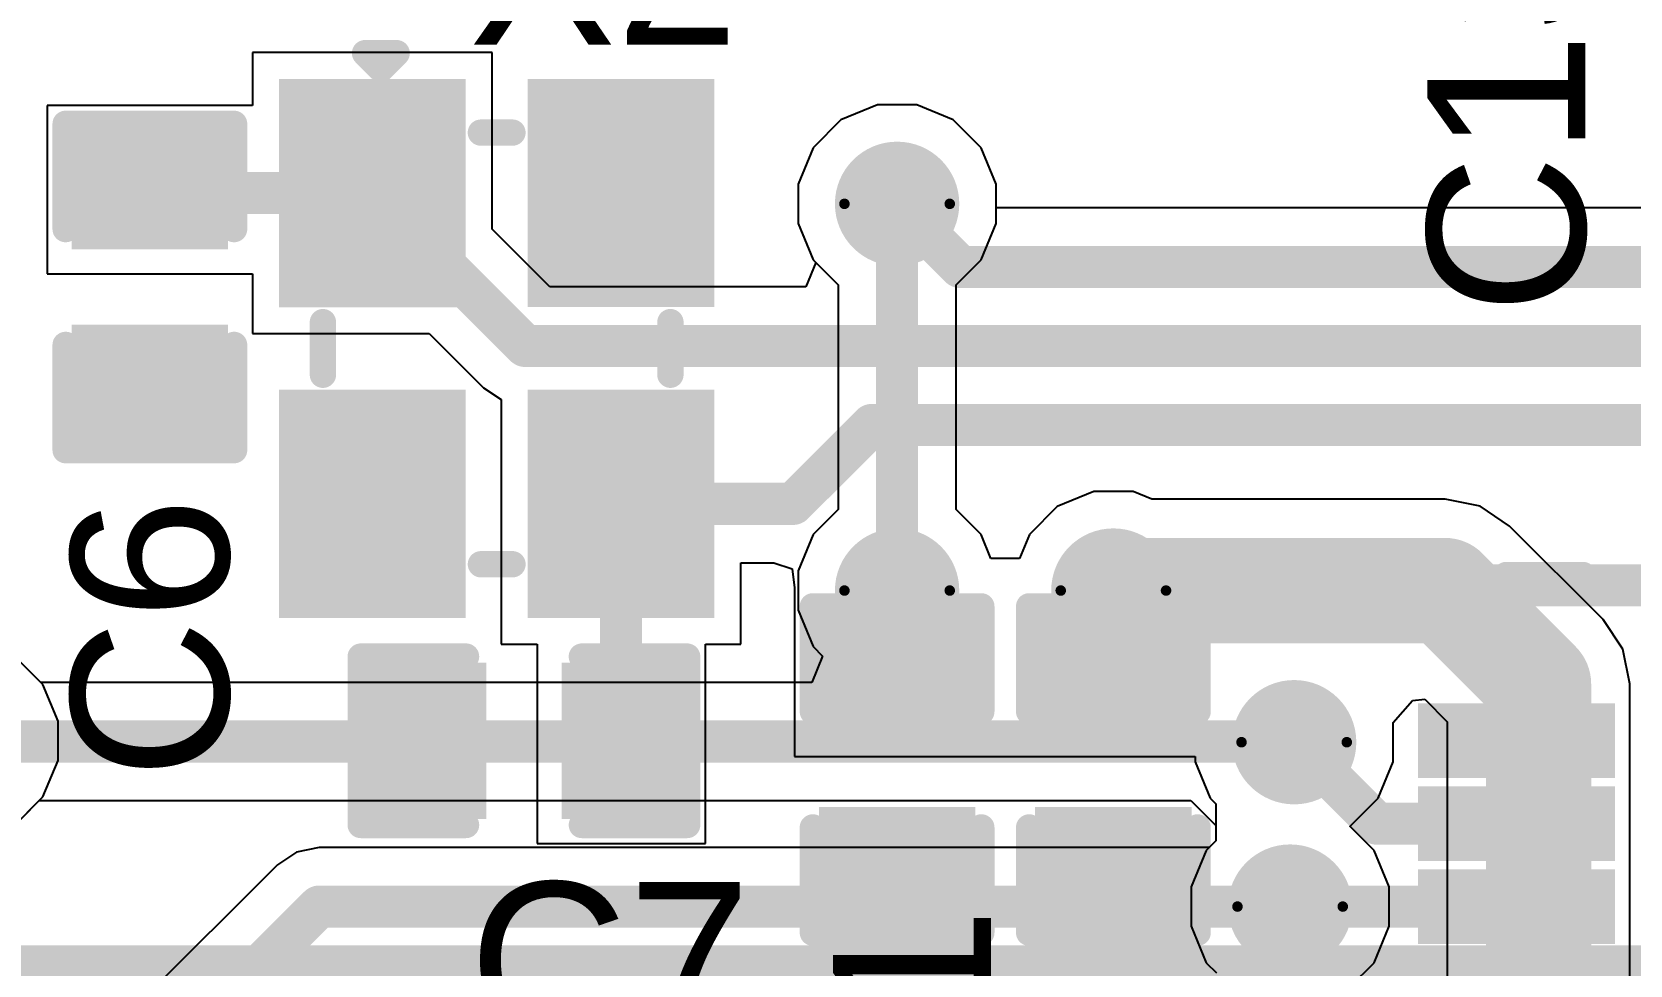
# Model space of a CAD drawing. Header units: inches. Extents: x -17 to 345, y -18 to 43.
# Drawn here: x -10.11 to -2.4, y 8.01 to 12.51 of the extents above; entities that cross this region are included whole.
import ezdxf

# ---------------------------------------------------------------- set-up
doc = ezdxf.new("R2010")
doc.units = ezdxf.units.IN
for name, color, linetype in [('Board Outline', 216, 'Continuous'), ('Bottom Layer', 5, 'Continuous'), ('Bottom Overlay', 54, 'Continuous'), ('Drill Drawing', 1, 'Continuous'), ('Top Layer', 1, 'Continuous'), ('Top Overlay', 2, 'Continuous'), ('Top Paste', 8, 'Continuous'), ('Top Solder', 216, 'Continuous'), ('Via Holes', 16, 'Continuous')]:
    doc.layers.add(name, color=color, linetype=linetype)
doc.styles.add('Arial', font='', dxfattribs={"height": 0.2})
doc.styles.get('Arial').set_extended_font_data('Arial')

msp = doc.modelspace()

# ---------------------------------------------------------------- hatches: boundary and pattern name
at = {"layer": 'Bottom Layer'}
h = msp.add_hatch(color=5, dxfattribs=at)
edge = h.paths.add_edge_path()
edge.add_arc((-5.9389, 11.684), 0.3, 0, 360)
h = msp.add_hatch(color=5, dxfattribs=at)
edge = h.paths.add_edge_path()
edge.add_arc((-5.9389, 9.8179), 0.3, 0, 360)
h = msp.add_hatch(color=5, dxfattribs=at)
edge = h.paths.add_edge_path()
edge.add_arc((-4.8954, 9.8179), 0.3, 0, 360)
h = msp.add_hatch(color=5, dxfattribs=at)
edge = h.paths.add_edge_path()
edge.add_arc((-4.0233, 9.0861), 0.3, 0, 360)
h = msp.add_hatch(color=5, dxfattribs=at)
edge = h.paths.add_edge_path()
edge.add_arc((-4.0427, 8.2929), 0.3, 0, 360)
at = {"layer": 'Top Layer'}
for points in [[(-8.8708, 12.2362), (-8.0708, 12.2362), (-8.0708, 11.2362), (-8.8708, 11.2362)], [(-7.671, 12.2363), (-6.871, 12.2363), (-6.871, 11.2363), (-7.671, 11.2363)], [(-9.2265, 11.524), (-9.8615, 11.524), (-9.8615, 11.9812), (-9.2265, 11.9812)], [(-9.2265, 10.5842), (-9.8615, 10.5842), (-9.8615, 11.0414), (-9.2265, 11.0414)], [(-8.8707, 10.7362), (-8.0707, 10.7362), (-8.0707, 9.7362), (-8.8707, 9.7362)], [(-7.6708, 10.7362), (-6.8708, 10.7362), (-6.8708, 9.7362), (-7.6708, 9.7362)], [(-6.2564, 9.6528), (-5.6214, 9.6528), (-5.6214, 9.1956), (-6.2564, 9.1956)], [(-4.5779, 9.1956), (-5.2129, 9.1956), (-5.2129, 9.6528), (-4.5779, 9.6528)], [(-8.4377, 8.7754), (-8.4377, 9.4104), (-7.9805, 9.4104), (-7.9805, 8.7754)], [(-7.4979, 8.7754), (-7.4979, 9.4104), (-7.0407, 9.4104), (-7.0407, 8.7754)], [(-3.355, 8.9829), (-3.355, 9.2029), (-2.545, 9.2029), (-2.545, 8.9829)], [(-3.355, 8.5829), (-3.355, 8.8029), (-2.545, 8.8029), (-2.545, 8.5829)], [(-6.2564, 8.713), (-5.6214, 8.713), (-5.6214, 8.2558), (-6.2564, 8.2558)], [(-4.5779, 8.2558), (-5.2129, 8.2558), (-5.2129, 8.713), (-4.5779, 8.713)], [(-3.355, 8.1829), (-3.355, 8.4029), (-2.545, 8.4029), (-2.545, 8.1829)]]:
    msp.add_hatch(color=1, dxfattribs=at).paths.add_polyline_path(points)
h = msp.add_hatch(color=1, dxfattribs=at)
edge = h.paths.add_edge_path()
edge.add_arc((-5.9389, 11.684), 0.3, 0, 360)
h = msp.add_hatch(color=1, dxfattribs=at)
edge = h.paths.add_edge_path()
edge.add_arc((-5.9389, 9.8179), 0.3, 0, 360)
h = msp.add_hatch(color=1, dxfattribs=at)
edge = h.paths.add_edge_path()
edge.add_arc((-4.8954, 9.8179), 0.3, 0, 360)
h = msp.add_hatch(color=1, dxfattribs=at)
edge = h.paths.add_edge_path()
edge.add_arc((-4.0233, 9.0861), 0.3, 0, 360)
h = msp.add_hatch(color=1, dxfattribs=at)
edge = h.paths.add_edge_path()
edge.add_arc((-4.0427, 8.2929), 0.3, 0, 360)
at = {"layer": 'Top Paste'}
for points in [[(-8.8708, 12.2362), (-8.0708, 12.2362), (-8.0708, 11.2362), (-8.8708, 11.2362)], [(-7.671, 12.2363), (-6.871, 12.2363), (-6.871, 11.2363), (-7.671, 11.2363)], [(-9.2265, 11.524), (-9.8615, 11.524), (-9.8615, 11.9812), (-9.2265, 11.9812)], [(-9.2265, 10.5842), (-9.8615, 10.5842), (-9.8615, 11.0414), (-9.2265, 11.0414)], [(-8.8707, 10.7362), (-8.0707, 10.7362), (-8.0707, 9.7362), (-8.8707, 9.7362)], [(-7.6708, 10.7362), (-6.8708, 10.7362), (-6.8708, 9.7362), (-7.6708, 9.7362)], [(-6.2564, 9.6528), (-5.6214, 9.6528), (-5.6214, 9.1956), (-6.2564, 9.1956)], [(-4.5779, 9.1956), (-5.2129, 9.1956), (-5.2129, 9.6528), (-4.5779, 9.6528)], [(-8.4377, 8.7754), (-8.4377, 9.4104), (-7.9805, 9.4104), (-7.9805, 8.7754)], [(-7.4979, 8.7754), (-7.4979, 9.4104), (-7.0407, 9.4104), (-7.0407, 8.7754)], [(-3.355, 8.9829), (-3.355, 9.2029), (-2.545, 9.2029), (-2.545, 8.9829)], [(-3.355, 8.5829), (-3.355, 8.8029), (-2.545, 8.8029), (-2.545, 8.5829)], [(-6.2564, 8.713), (-5.6214, 8.713), (-5.6214, 8.2558), (-6.2564, 8.2558)], [(-4.5779, 8.2558), (-5.2129, 8.2558), (-5.2129, 8.713), (-4.5779, 8.713)], [(-3.355, 8.1829), (-3.355, 8.4029), (-2.545, 8.4029), (-2.545, 8.1829)]]:
    msp.add_hatch(color=8, dxfattribs=at).paths.add_polyline_path(points)
at = {"layer": 'Top Solder'}
for points in [[(-8.9216, 12.287), (-8.02, 12.287), (-8.02, 11.1854), (-8.9216, 11.1854)], [(-7.7218, 12.2871), (-6.8202, 12.2871), (-6.8202, 11.1855), (-7.7218, 11.1855)], [(-9.1666, 11.464), (-9.9215, 11.464), (-9.9215, 12.0412), (-9.1666, 12.0412)], [(-9.1666, 10.5242), (-9.9215, 10.5242), (-9.9215, 11.1014), (-9.1666, 11.1014)], [(-8.9215, 10.787), (-8.0199, 10.787), (-8.0199, 9.6854), (-8.9215, 9.6854)], [(-7.7216, 10.787), (-6.82, 10.787), (-6.82, 9.6854), (-7.7216, 9.6854)], [(-6.3164, 9.7128), (-5.5614, 9.7128), (-5.5614, 9.1356), (-6.3164, 9.1356)], [(-4.5179, 9.1356), (-5.2729, 9.1356), (-5.2729, 9.7128), (-4.5179, 9.7128)], [(-8.4977, 8.7154), (-8.4977, 9.4704), (-7.9205, 9.4704), (-7.9205, 8.7154)], [(-7.5579, 8.7154), (-7.5579, 9.4704), (-6.9807, 9.4704), (-6.9807, 8.7154)], [(-3.425, 8.9129), (-3.425, 9.2729), (-2.475, 9.2729), (-2.475, 8.9129)], [(-3.425, 8.5129), (-3.425, 8.8729), (-2.475, 8.8729), (-2.475, 8.5129)], [(-6.3164, 8.773), (-5.5614, 8.773), (-5.5614, 8.1958), (-6.3164, 8.1958)], [(-4.5179, 8.1958), (-5.2729, 8.1958), (-5.2729, 8.773), (-4.5179, 8.773)], [(-3.425, 8.1129), (-3.425, 8.4729), (-2.475, 8.4729), (-2.475, 8.1129)], [(-3.425, 7.7129), (-3.425, 8.0729), (-2.475, 8.0729), (-2.475, 7.7129)]]:
    msp.add_hatch(color=216, dxfattribs=at).paths.add_polyline_path(points)
at = {"layer": 'Via Holes'}
h = msp.add_hatch(color=7, dxfattribs=at)
edge = h.paths.add_edge_path()
edge.add_arc((-5.9389, 11.684), 0.15, 0, 360)
h = msp.add_hatch(color=7, dxfattribs=at)
edge = h.paths.add_edge_path()
edge.add_arc((-5.9389, 9.8179), 0.15, 0, 360)
h = msp.add_hatch(color=7, dxfattribs=at)
edge = h.paths.add_edge_path()
edge.add_arc((-4.8954, 9.8179), 0.15, 0, 360)
h = msp.add_hatch(color=7, dxfattribs=at)
edge = h.paths.add_edge_path()
edge.add_arc((-4.0233, 9.0861), 0.15, 0, 360)
h = msp.add_hatch(color=7, dxfattribs=at)
edge = h.paths.add_edge_path()
edge.add_arc((-4.0427, 8.2929), 0.15, 0, 360)

# ---------------------------------------------------------------- linework, layer by layer
at = {"layer": 'Board Outline'}
msp.add_lwpolyline([(16.5, 0, 0.076, 0.076, 1), (-16.5, 0, 0.076, 0.076, 1)], format="xyseb", close=True, dxfattribs=at)
at = {"layer": 'Bottom Layer'}
for p, q in [((-6.034, 12.1618), (-6.2096, 12.0891)), ((-5.8439, 12.1618), (-6.034, 12.1618)), ((-5.6683, 12.0891), (-5.8439, 12.1618)), ((-6.2096, 12.0891), (-6.344, 11.9547)), ((-5.5339, 11.9547), (-5.6683, 12.0891)), ((-6.344, 11.9547), (-6.4167, 11.779)), ((-5.4611, 11.779), (-5.5339, 11.9547)), ((-6.4167, 11.779), (-6.4167, 11.589)), ((-5.4611, 11.589), (-5.4611, 11.779)), ((-6.4167, 11.589), (-6.344, 11.4133)), ((-5.5339, 11.4133), (-5.4611, 11.589)), ((-6.344, 11.4133), (-6.2238, 11.2932)), ((-5.654, 11.2932), (-5.5339, 11.4133)), ((-6.2238, 11.2932), (-6.2238, 10.2087)), ((-5.654, 10.2087), (-5.654, 11.2932)), ((-4.9905, 10.2957), (-5.1661, 10.2229)), ((-4.8004, 10.2957), (-4.9905, 10.2957)), ((-4.7097, 10.2581), (-4.8004, 10.2957)), ((-3.295, 10.2581), (-4.7097, 10.2581)), ((-3.1265, 10.2246), (-3.295, 10.2581)), ((-6.2238, 10.2087), (-6.344, 10.0885)), ((-5.5339, 10.0885), (-5.654, 10.2087)), ((-5.1661, 10.2229), (-5.3005, 10.0885)), ((-2.9836, 10.1292), (-3.1265, 10.2246)), ((-2.5329, 9.6784), (-2.9836, 10.1292)), ((-6.344, 10.0885), (-6.4167, 9.9129)), ((-5.4859, 9.9727), (-5.5339, 10.0885)), ((-5.3005, 10.0885), (-5.3484, 9.9727)), ((-5.3484, 9.9727), (-5.4859, 9.9727)), ((-6.4167, 9.9129), (-6.4167, 9.7228)), ((-6.4167, 9.7228), (-6.344, 9.5472)), ((-2.4374, 9.5355), (-2.5329, 9.6784)), ((-10.0704, 9.3745), (-10.1941, 9.4983)), ((-6.2983, 9.5015), (-6.3509, 9.3745)), ((-6.344, 9.5472), (-6.2983, 9.5015)), ((-2.4039, 9.3671), (-2.4374, 9.5355)), ((-6.3509, 9.3745), (-10.0704, 9.3745)), ((-2.4039, 7.1126), (-2.4039, 9.3671)), ((-3.5455, 9.1811), (-3.4521, 9.2875)), ((-3.4521, 9.2875), (-3.393, 9.2933)), ((-3.393, 9.2933), (-3.2844, 9.1847)), ((-3.5455, 8.991), (-3.5455, 9.1811)), ((-3.2844, 9.1847), (-3.2844, 7.295)), ((-3.6183, 8.8154), (-3.5455, 8.991)), ((-10.1941, 8.6881), (-10.0775, 8.8048)), ((-10.0775, 8.8048), (-4.5217, 8.8048)), ((-4.5217, 8.8048), (-4.4016, 8.6845)), ((-3.7527, 8.681), (-3.6183, 8.8154)), ((-4.4016, 8.6845), (-4.4016, 8.6097)), ((-3.7531, 8.679), (-3.7527, 8.681)), ((-3.6377, 8.5635), (-3.7531, 8.679)), ((-8.7271, 8.5778), (-8.8361, 8.5561)), ((-4.4336, 8.5778), (-8.7271, 8.5778)), ((-4.4016, 8.6097), (-4.4336, 8.5778)), ((-3.5649, 8.3879), (-3.6377, 8.5635)), ((-8.9285, 8.4943), (-9.574, 7.8488)), ((-8.8361, 8.5561), (-8.9285, 8.4943)), ((-8.9285, 8.4943), (-8.9285, 8.4943)), ((-3.5649, 8.1979), (-3.5649, 8.3879)), ((-3.6377, 8.0222), (-3.5649, 8.1979)), ((-3.7542, 7.9057), (-3.6377, 8.0222))]:
    msp.add_line(p, q, dxfattribs=at)
for points in [[(-5.9389, 9.8179, 0.2032, 0.2032, 0), (-5.9389, 11.684, 0.2032, 0.2032, 0)], [(-4.8954, 9.8179, 0.508, 0.508, 0), (-3.295, 9.8179, 0.508, 0.508, 0)], [(-3.295, 9.8179, 0.508, 0.508, 0), (-2.8442, 9.3671, 0.508, 0.508, 0)], [(-2.8442, 7.1126, 0.508, 0.508, 0), (-2.8442, 9.3671, 0.508, 0.508, 0)], [(-10.4612, 9.0896, 0.2032, 0.2032, 0), (-4.0269, 9.0896, 0.2032, 0.2032, 0)], [(-4.0269, 9.0896, 0.2032, 0.2032, 0), (-4.0233, 9.0861, 0.2032, 0.2032, 0)], [(-9.3726, 7.6474, 0.2032, 0.2032, 0), (-8.7271, 8.2929, 0.2032, 0.2032, 0)], [(-8.7271, 8.2929, 0.2032, 0.2032, 0), (-4.0427, 8.2929, 0.2032, 0.2032, 0)]]:
    msp.add_lwpolyline(points, format="xyseb", dxfattribs=at)
for points in [[(-5.9897, 11.684, 0.1016, 0.1016, 1), (-5.8881, 11.684, 0.1016, 0.1016, 1)], [(-5.0224, 9.8179, 0.254, 0.254, 1), (-4.7684, 9.8179, 0.254, 0.254, 1)], [(-3.422, 9.8179, 0.254, 0.254, 1), (-3.168, 9.8179, 0.254, 0.254, 1)], [(-3.422, 9.8179, 0.254, 0.254, 1), (-3.168, 9.8179, 0.254, 0.254, 1)], [(-5.9897, 9.8179, 0.1016, 0.1016, 1), (-5.8881, 9.8179, 0.1016, 0.1016, 1)], [(-2.9712, 9.3671, 0.254, 0.254, 1), (-2.7172, 9.3671, 0.254, 0.254, 1)], [(-2.9712, 9.3671, 0.254, 0.254, 1), (-2.7172, 9.3671, 0.254, 0.254, 1)], [(-4.0777, 9.0896, 0.1016, 0.1016, 1), (-3.9761, 9.0896, 0.1016, 0.1016, 1)], [(-4.0777, 9.0896, 0.1016, 0.1016, 1), (-3.9761, 9.0896, 0.1016, 0.1016, 1)], [(-4.0741, 9.0861, 0.1016, 0.1016, 1), (-3.9725, 9.0861, 0.1016, 0.1016, 1)], [(-8.7779, 8.2929, 0.1016, 0.1016, 1), (-8.6763, 8.2929, 0.1016, 0.1016, 1)], [(-8.7779, 8.2929, 0.1016, 0.1016, 1), (-8.6763, 8.2929, 0.1016, 0.1016, 1)], [(-4.0935, 8.2929, 0.1016, 0.1016, 1), (-3.9919, 8.2929, 0.1016, 0.1016, 1)]]:
    msp.add_lwpolyline(points, format="xyseb", close=True, dxfattribs=at)
at = {"layer": 'Bottom Overlay'}
msp.add_lwpolyline([(-11.2855, 8.0299, 0.1524, 0.1524, 0), (10.9668, 8.0299, 0.1524, 0.1524, 0)], format="xyseb", dxfattribs=at)
at = {"layer": 'Drill Drawing'}
for points in [[(-5.6849, 11.684, 0.0508, 0.0508, 1), (-6.1929, 11.684, 0.0508, 0.0508, 1)], [(-6.2056, 11.684, 0.0254, 0.0254, 1), (-6.1802, 11.684, 0.0254, 0.0254, 1)], [(-5.6976, 11.684, 0.0254, 0.0254, 1), (-5.6722, 11.684, 0.0254, 0.0254, 1)], [(-5.6849, 9.8179, 0.0508, 0.0508, 1), (-6.1929, 9.8179, 0.0508, 0.0508, 1)], [(-4.6414, 9.8179, 0.0508, 0.0508, 1), (-5.1494, 9.8179, 0.0508, 0.0508, 1)], [(-6.2056, 9.8179, 0.0254, 0.0254, 1), (-6.1802, 9.8179, 0.0254, 0.0254, 1)], [(-5.6976, 9.8179, 0.0254, 0.0254, 1), (-5.6722, 9.8179, 0.0254, 0.0254, 1)], [(-5.1621, 9.8179, 0.0254, 0.0254, 1), (-5.1367, 9.8179, 0.0254, 0.0254, 1)], [(-4.6541, 9.8179, 0.0254, 0.0254, 1), (-4.6287, 9.8179, 0.0254, 0.0254, 1)], [(-3.7693, 9.0861, 0.0508, 0.0508, 1), (-4.2773, 9.0861, 0.0508, 0.0508, 1)], [(-4.29, 9.0861, 0.0254, 0.0254, 1), (-4.2646, 9.0861, 0.0254, 0.0254, 1)], [(-3.782, 9.0861, 0.0254, 0.0254, 1), (-3.7566, 9.0861, 0.0254, 0.0254, 1)], [(-3.7887, 8.2929, 0.0508, 0.0508, 1), (-4.2967, 8.2929, 0.0508, 0.0508, 1)], [(-4.3094, 8.2929, 0.0254, 0.0254, 1), (-4.284, 8.2929, 0.0254, 0.0254, 1)], [(-3.8014, 8.2929, 0.0254, 0.0254, 1), (-3.776, 8.2929, 0.0254, 0.0254, 1)]]:
    msp.add_lwpolyline(points, format="xyseb", close=True, dxfattribs=at)
at = {"layer": 'Top Layer'}
for p, q in [((-7.8931, 12.414), (-9.0486, 12.414)), ((-9.0486, 12.414), (-9.0486, 12.286)), ((-7.8931, 11.5613), (-7.8931, 12.414)), ((-9.0486, 12.286), (-9.0488, 12.159)), ((-9.0488, 12.159), (-10.0394, 12.159)), ((-10.0394, 12.159), (-10.0394, 11.3462)), ((-6.034, 12.1618), (-6.2096, 12.0891)), ((-5.8439, 12.1618), (-6.034, 12.1618)), ((-5.6683, 12.0891), (-5.8439, 12.1618)), ((-6.2096, 12.0891), (-6.344, 11.9547)), ((-5.5339, 11.9547), (-5.6683, 12.0891)), ((-6.344, 11.9547), (-6.4167, 11.779)), ((-5.4611, 11.779), (-5.5339, 11.9547)), ((-6.4167, 11.779), (-6.4167, 11.589)), ((-5.4611, 11.6641), (-5.4611, 11.779)), ((-1.7272, 11.6641), (-5.4611, 11.6641)), ((-6.4167, 11.589), (-6.344, 11.4133)), ((-7.6149, 11.2831), (-7.8931, 11.5613)), ((-6.344, 11.4133), (-6.331, 11.4004)), ((-10.0394, 11.3462), (-9.0488, 11.3462)), ((-9.0488, 11.3462), (-9.0486, 11.2193)), ((-6.331, 11.4004), (-6.3796, 11.2831)), ((-6.3796, 11.2831), (-7.6149, 11.2831)), ((-9.0486, 11.2193), (-9.0486, 11.0584)), ((-9.0486, 11.0584), (-8.1959, 11.0584)), ((-8.1959, 11.0584), (-7.9343, 10.7968)), ((-7.9343, 10.7968), (-7.9343, 10.7968)), ((-7.9343, 10.7968), (-7.8486, 10.7395)), ((-7.8486, 10.7395), (-7.8486, 9.5584)), ((-6.693, 9.5584), (-6.693, 9.9513)), ((-6.693, 9.9513), (-6.5341, 9.9513)), ((-6.5341, 9.9513), (-6.4456, 9.9224)), ((-6.4456, 9.9224), (-6.4342, 9.8307)), ((-6.4342, 9.8307), (-6.4342, 9.8303)), ((-6.4342, 9.8303), (-6.4342, 9.0178)), ((-10.0597, 9.3639), (-10.1941, 9.4983)), ((-7.8486, 9.5584), (-7.6757, 9.5584)), ((-7.6757, 9.5584), (-7.6757, 8.5976)), ((-6.8629, 8.5976), (-6.8629, 9.5584)), ((-6.8629, 9.5584), (-6.693, 9.5584)), ((-9.987, 9.1882), (-10.0597, 9.3639)), ((-9.987, 8.9982), (-9.987, 9.1882)), ((-10.0597, 8.8225), (-9.987, 8.9982)), ((-6.4342, 9.0178), (-5.4436, 9.0178)), ((-5.4436, 9.0178), (-5.4436, 9.0177)), ((-5.4436, 9.0177), (-5.3907, 9.0177)), ((-5.3907, 9.0177), (-5.3907, 9.0178)), ((-5.3907, 9.0178), (-4.5011, 9.0178)), ((-4.5011, 9.0178), (-4.5011, 8.991)), ((-4.5011, 8.991), (-4.4284, 8.8154)), ((-10.1799, 8.7024), (-10.0597, 8.8225)), ((-4.4284, 8.8154), (-4.4015, 8.7885)), ((-4.4015, 8.7885), (-4.4016, 8.6097)), ((-7.6757, 8.5976), (-6.8629, 8.5976)), ((-4.4478, 8.5635), (-4.5205, 8.3879)), ((-4.4016, 8.6097), (-4.4478, 8.5635)), ((-4.5205, 8.3879), (-4.5205, 8.1979)), ((-4.5205, 8.1979), (-4.4478, 8.0222)), ((-4.4478, 8.0222), (-4.3985, 7.973))]:
    msp.add_line(p, q, dxfattribs=at)
for points in [[(-9.544, 11.7526, 0.2032, 0.2032, 0), (-9.5276, 11.7362, 0.2032, 0.2032, 0)], [(-9.5276, 11.7362, 0.2032, 0.2032, 0), (-8.4708, 11.7362, 0.2032, 0.2032, 0)], [(-8.4708, 11.7362, 0.2032, 0.2032, 0), (-7.7328, 10.9982, 0.2032, 0.2032, 0)], [(-5.8814, 11.6265, 0.2032, 0.2032, 0), (-5.6341, 11.3792, 0.2032, 0.2032, 0)], [(-5.6341, 11.3792, 0.2032, 0.2032, 0), (-1.7272, 11.3792, 0.2032, 0.2032, 0)], [(-7.7328, 10.9982, 0.2032, 0.2032, 0), (-1.885, 10.9982, 0.2032, 0.2032, 0)], [(-6.4411, 10.2362, 0.2032, 0.2032, 0), (-6.0601, 10.6172, 0.2032, 0.2032, 0)], [(-6.0601, 10.6172, 0.2032, 0.2032, 0), (-2.0915, 10.6172, 0.2032, 0.2032, 0)], [(-7.2708, 9.0944, 0.2032, 0.2032, 0), (-7.2708, 10.2362, 0.2032, 0.2032, 0)], [(-7.2708, 10.2362, 0.2032, 0.2032, 0), (-6.4411, 10.2362, 0.2032, 0.2032, 0)], [(-5.9389, 9.4242, 0.2032, 0.2032, 0), (-5.9389, 9.8179, 0.2032, 0.2032, 0)], [(-4.8954, 9.7417, 0.2032, 0.2032, 0), (-4.7942, 9.8429, 0.2032, 0.2032, 0)], [(-4.8954, 9.7417, 0.2032, 0.2032, 0), (-4.8954, 9.8179, 0.2032, 0.2032, 0)], [(-4.7942, 9.8429, 0.2032, 0.2032, 0), (-2.2, 9.8429, 0.2032, 0.2032, 0)], [(-4.8954, 9.4242, 0.2032, 0.2032, 0), (-4.8954, 9.7417, 0.2032, 0.2032, 0)], [(-7.2708, 9.0944, 0.2032, 0.2032, 0), (-7.2693, 9.0929, 0.2032, 0.2032, 0)], [(-4.0233, 9.0861, 0.2032, 0.2032, 0), (-4.0165, 9.0861, 0.2032, 0.2032, 0)], [(-4.0165, 9.0861, 0.2032, 0.2032, 0), (-3.6233, 8.6929, 0.2032, 0.2032, 0)], [(-3.6233, 8.6929, 0.2032, 0.2032, 0), (-2.95, 8.6929, 0.2032, 0.2032, 0)], [(-4.0427, 8.2929, 0.2032, 0.2032, 0), (-2.95, 8.2929, 0.2032, 0.2032, 0)]]:
    msp.add_lwpolyline(points, format="xyseb", dxfattribs=at)
for points in [[(-9.5948, 11.7526, 0.1016, 0.1016, 1), (-9.4932, 11.7526, 0.1016, 0.1016, 1)], [(-9.5784, 11.7362, 0.1016, 0.1016, 1), (-9.4768, 11.7362, 0.1016, 0.1016, 1)], [(-9.5784, 11.7362, 0.1016, 0.1016, 1), (-9.4768, 11.7362, 0.1016, 0.1016, 1)], [(-8.5216, 11.7362, 0.1016, 0.1016, 1), (-8.42, 11.7362, 0.1016, 0.1016, 1)], [(-8.5216, 11.7362, 0.1016, 0.1016, 1), (-8.42, 11.7362, 0.1016, 0.1016, 1)], [(-5.9322, 11.6265, 0.1016, 0.1016, 1), (-5.8306, 11.6265, 0.1016, 0.1016, 1)], [(-5.6849, 11.3792, 0.1016, 0.1016, 1), (-5.5833, 11.3792, 0.1016, 0.1016, 1)], [(-5.6849, 11.3792, 0.1016, 0.1016, 1), (-5.5833, 11.3792, 0.1016, 0.1016, 1)], [(-7.7836, 10.9982, 0.1016, 0.1016, 1), (-7.682, 10.9982, 0.1016, 0.1016, 1)], [(-7.7836, 10.9982, 0.1016, 0.1016, 1), (-7.682, 10.9982, 0.1016, 0.1016, 1)], [(-6.1109, 10.6172, 0.1016, 0.1016, 1), (-6.0093, 10.6172, 0.1016, 0.1016, 1)], [(-6.1109, 10.6172, 0.1016, 0.1016, 1), (-6.0093, 10.6172, 0.1016, 0.1016, 1)], [(-7.3216, 10.2362, 0.1016, 0.1016, 1), (-7.22, 10.2362, 0.1016, 0.1016, 1)], [(-7.3216, 10.2362, 0.1016, 0.1016, 1), (-7.22, 10.2362, 0.1016, 0.1016, 1)], [(-6.4919, 10.2362, 0.1016, 0.1016, 1), (-6.3903, 10.2362, 0.1016, 0.1016, 1)], [(-6.4919, 10.2362, 0.1016, 0.1016, 1), (-6.3903, 10.2362, 0.1016, 0.1016, 1)], [(-5.9897, 9.8179, 0.1016, 0.1016, 1), (-5.8881, 9.8179, 0.1016, 0.1016, 1)], [(-4.9462, 9.8179, 0.1016, 0.1016, 1), (-4.8446, 9.8179, 0.1016, 0.1016, 1)], [(-4.845, 9.8429, 0.1016, 0.1016, 1), (-4.7434, 9.8429, 0.1016, 0.1016, 1)], [(-4.845, 9.8429, 0.1016, 0.1016, 1), (-4.7434, 9.8429, 0.1016, 0.1016, 1)], [(-4.9462, 9.7417, 0.1016, 0.1016, 1), (-4.8446, 9.7417, 0.1016, 0.1016, 1)], [(-4.9462, 9.7417, 0.1016, 0.1016, 1), (-4.8446, 9.7417, 0.1016, 0.1016, 1)], [(-4.9462, 9.7417, 0.1016, 0.1016, 1), (-4.8446, 9.7417, 0.1016, 0.1016, 1)], [(-5.9897, 9.4242, 0.1016, 0.1016, 1), (-5.8881, 9.4242, 0.1016, 0.1016, 1)], [(-4.9462, 9.4242, 0.1016, 0.1016, 1), (-4.8446, 9.4242, 0.1016, 0.1016, 1)], [(-7.3216, 9.0944, 0.1016, 0.1016, 1), (-7.22, 9.0944, 0.1016, 0.1016, 1)], [(-7.3216, 9.0944, 0.1016, 0.1016, 1), (-7.22, 9.0944, 0.1016, 0.1016, 1)], [(-7.3201, 9.0929, 0.1016, 0.1016, 1), (-7.2185, 9.0929, 0.1016, 0.1016, 1)], [(-4.0741, 9.0861, 0.1016, 0.1016, 1), (-3.9725, 9.0861, 0.1016, 0.1016, 1)], [(-4.0673, 9.0861, 0.1016, 0.1016, 1), (-3.9657, 9.0861, 0.1016, 0.1016, 1)], [(-4.0673, 9.0861, 0.1016, 0.1016, 1), (-3.9657, 9.0861, 0.1016, 0.1016, 1)], [(-3.6741, 8.6929, 0.1016, 0.1016, 1), (-3.5725, 8.6929, 0.1016, 0.1016, 1)], [(-3.6741, 8.6929, 0.1016, 0.1016, 1), (-3.5725, 8.6929, 0.1016, 0.1016, 1)], [(-3.0008, 8.6929, 0.1016, 0.1016, 1), (-2.8992, 8.6929, 0.1016, 0.1016, 1)], [(-4.0935, 8.2929, 0.1016, 0.1016, 1), (-3.9919, 8.2929, 0.1016, 0.1016, 1)], [(-3.0008, 8.2929, 0.1016, 0.1016, 1), (-2.8992, 8.2929, 0.1016, 0.1016, 1)]]:
    msp.add_lwpolyline(points, format="xyseb", close=True, dxfattribs=at)
at = {"layer": 'Top Overlay'}
for points in [[(-8.5058, 12.4111, 0.127, 0.127, 0), (-8.4296, 12.3349, 0.127, 0.127, 0)], [(-8.5058, 12.4111, 0.127, 0.127, 0), (-8.3534, 12.4111, 0.127, 0.127, 0)], [(-8.4296, 12.3349, 0.127, 0.127, 0), (-8.3534, 12.4111, 0.127, 0.127, 0)], [(-9.9504, 12.0701, 0.127, 0.127, 0), (-9.1377, 12.0701, 0.127, 0.127, 0)], [(-9.9504, 11.5621, 0.127, 0.127, 0), (-9.9504, 12.0701, 0.127, 0.127, 0)], [(-9.1377, 11.5621, 0.127, 0.127, 0), (-9.1377, 12.0701, 0.127, 0.127, 0)], [(-7.947, 12.0277, 0.127, 0.127, 0), (-7.7946, 12.0277, 0.127, 0.127, 0)], [(-8.7092, 10.8592, 0.127, 0.127, 0), (-8.7092, 11.1132, 0.127, 0.127, 0)], [(-7.0326, 10.8593, 0.127, 0.127, 0), (-7.0326, 11.1133, 0.127, 0.127, 0)], [(-9.9504, 10.4953, 0.127, 0.127, 0), (-9.9504, 11.0033, 0.127, 0.127, 0)], [(-9.1377, 10.4953, 0.127, 0.127, 0), (-9.1377, 11.0033, 0.127, 0.127, 0)], [(-9.9504, 10.4953, 0.127, 0.127, 0), (-9.1377, 10.4953, 0.127, 0.127, 0)], [(-7.9469, 9.9448, 0.127, 0.127, 0), (-7.7945, 9.9448, 0.127, 0.127, 0)], [(-3, 9.5229, 0.127, 0.127, 0), (-3, 9.8929, 0.127, 0.127, 0)], [(-3, 9.8929, 0.127, 0.127, 0), (-2.63, 9.8929, 0.127, 0.127, 0)], [(-6.3453, 9.7417, 0.127, 0.127, 0), (-5.5325, 9.7417, 0.127, 0.127, 0)], [(-6.3453, 9.2337, 0.127, 0.127, 0), (-6.3453, 9.7417, 0.127, 0.127, 0)], [(-5.5325, 9.2337, 0.127, 0.127, 0), (-5.5325, 9.7417, 0.127, 0.127, 0)], [(-5.3018, 9.7417, 0.127, 0.127, 0), (-4.489, 9.7417, 0.127, 0.127, 0)], [(-5.3018, 9.2337, 0.127, 0.127, 0), (-5.3018, 9.7417, 0.127, 0.127, 0)], [(-4.489, 9.2337, 0.127, 0.127, 0), (-4.489, 9.7417, 0.127, 0.127, 0)], [(-8.5266, 8.6865, 0.127, 0.127, 0), (-8.5266, 9.4993, 0.127, 0.127, 0)], [(-8.5266, 9.4993, 0.127, 0.127, 0), (-8.0186, 9.4993, 0.127, 0.127, 0)], [(-7.4598, 9.4993, 0.127, 0.127, 0), (-6.9518, 9.4993, 0.127, 0.127, 0)], [(-6.9518, 8.6865, 0.127, 0.127, 0), (-6.9518, 9.4993, 0.127, 0.127, 0)], [(-8.5266, 8.6865, 0.127, 0.127, 0), (-8.0186, 8.6865, 0.127, 0.127, 0)], [(-7.4598, 8.6865, 0.127, 0.127, 0), (-6.9518, 8.6865, 0.127, 0.127, 0)], [(-6.3453, 8.1669, 0.127, 0.127, 0), (-6.3453, 8.6749, 0.127, 0.127, 0)], [(-5.5325, 8.1669, 0.127, 0.127, 0), (-5.5325, 8.6749, 0.127, 0.127, 0)], [(-5.3018, 8.1669, 0.127, 0.127, 0), (-5.3018, 8.6749, 0.127, 0.127, 0)], [(-4.489, 8.1669, 0.127, 0.127, 0), (-4.489, 8.6749, 0.127, 0.127, 0)], [(-6.3453, 8.1669, 0.127, 0.127, 0), (-5.5325, 8.1669, 0.127, 0.127, 0)], [(-5.3018, 8.1669, 0.127, 0.127, 0), (-4.489, 8.1669, 0.127, 0.127, 0)]]:
    msp.add_lwpolyline(points, format="xyseb", dxfattribs=at)
for points in [[(-8.5376, 12.4111, 0.0635, 0.0635, 1), (-8.4741, 12.4111, 0.0635, 0.0635, 1)], [(-8.5376, 12.4111, 0.0635, 0.0635, 1), (-8.4741, 12.4111, 0.0635, 0.0635, 1)], [(-8.3852, 12.4111, 0.0635, 0.0635, 1), (-8.3217, 12.4111, 0.0635, 0.0635, 1)], [(-8.3852, 12.4111, 0.0635, 0.0635, 1), (-8.3217, 12.4111, 0.0635, 0.0635, 1)], [(-8.4614, 12.3349, 0.0635, 0.0635, 1), (-8.3979, 12.3349, 0.0635, 0.0635, 1)], [(-8.4614, 12.3349, 0.0635, 0.0635, 1), (-8.3979, 12.3349, 0.0635, 0.0635, 1)], [(-9.9822, 12.0701, 0.0635, 0.0635, 1), (-9.9187, 12.0701, 0.0635, 0.0635, 1)], [(-9.9822, 12.0701, 0.0635, 0.0635, 1), (-9.9187, 12.0701, 0.0635, 0.0635, 1)], [(-9.1694, 12.0701, 0.0635, 0.0635, 1), (-9.1059, 12.0701, 0.0635, 0.0635, 1)], [(-9.1694, 12.0701, 0.0635, 0.0635, 1), (-9.1059, 12.0701, 0.0635, 0.0635, 1)], [(-7.9788, 12.0277, 0.0635, 0.0635, 1), (-7.9153, 12.0277, 0.0635, 0.0635, 1)], [(-7.8264, 12.0277, 0.0635, 0.0635, 1), (-7.7629, 12.0277, 0.0635, 0.0635, 1)], [(-9.9822, 11.5621, 0.0635, 0.0635, 1), (-9.9187, 11.5621, 0.0635, 0.0635, 1)], [(-9.1694, 11.5621, 0.0635, 0.0635, 1), (-9.1059, 11.5621, 0.0635, 0.0635, 1)], [(-8.7409, 11.1132, 0.0635, 0.0635, 1), (-8.6774, 11.1132, 0.0635, 0.0635, 1)], [(-7.0644, 11.1133, 0.0635, 0.0635, 1), (-7.0009, 11.1133, 0.0635, 0.0635, 1)], [(-9.9822, 11.0033, 0.0635, 0.0635, 1), (-9.9187, 11.0033, 0.0635, 0.0635, 1)], [(-9.1694, 11.0033, 0.0635, 0.0635, 1), (-9.1059, 11.0033, 0.0635, 0.0635, 1)], [(-8.7409, 10.8592, 0.0635, 0.0635, 1), (-8.6774, 10.8592, 0.0635, 0.0635, 1)], [(-7.0644, 10.8593, 0.0635, 0.0635, 1), (-7.0009, 10.8593, 0.0635, 0.0635, 1)], [(-9.9822, 10.4953, 0.0635, 0.0635, 1), (-9.9187, 10.4953, 0.0635, 0.0635, 1)], [(-9.9822, 10.4953, 0.0635, 0.0635, 1), (-9.9187, 10.4953, 0.0635, 0.0635, 1)], [(-9.1694, 10.4953, 0.0635, 0.0635, 1), (-9.1059, 10.4953, 0.0635, 0.0635, 1)], [(-9.1694, 10.4953, 0.0635, 0.0635, 1), (-9.1059, 10.4953, 0.0635, 0.0635, 1)], [(-7.9786, 9.9448, 0.0635, 0.0635, 1), (-7.9151, 9.9448, 0.0635, 0.0635, 1)], [(-7.8262, 9.9448, 0.0635, 0.0635, 1), (-7.7627, 9.9448, 0.0635, 0.0635, 1)], [(-3.0318, 9.8929, 0.0635, 0.0635, 1), (-2.9683, 9.8929, 0.0635, 0.0635, 1)], [(-3.0318, 9.8929, 0.0635, 0.0635, 1), (-2.9683, 9.8929, 0.0635, 0.0635, 1)], [(-2.6618, 9.8929, 0.0635, 0.0635, 1), (-2.5983, 9.8929, 0.0635, 0.0635, 1)], [(-6.3771, 9.7417, 0.0635, 0.0635, 1), (-6.3136, 9.7417, 0.0635, 0.0635, 1)], [(-6.3771, 9.7417, 0.0635, 0.0635, 1), (-6.3136, 9.7417, 0.0635, 0.0635, 1)], [(-5.5643, 9.7417, 0.0635, 0.0635, 1), (-5.5008, 9.7417, 0.0635, 0.0635, 1)], [(-5.5643, 9.7417, 0.0635, 0.0635, 1), (-5.5008, 9.7417, 0.0635, 0.0635, 1)], [(-5.3336, 9.7417, 0.0635, 0.0635, 1), (-5.2701, 9.7417, 0.0635, 0.0635, 1)], [(-5.3336, 9.7417, 0.0635, 0.0635, 1), (-5.2701, 9.7417, 0.0635, 0.0635, 1)], [(-4.5208, 9.7417, 0.0635, 0.0635, 1), (-4.4573, 9.7417, 0.0635, 0.0635, 1)], [(-4.5208, 9.7417, 0.0635, 0.0635, 1), (-4.4573, 9.7417, 0.0635, 0.0635, 1)], [(-8.5584, 9.4993, 0.0635, 0.0635, 1), (-8.4949, 9.4993, 0.0635, 0.0635, 1)], [(-8.5584, 9.4993, 0.0635, 0.0635, 1), (-8.4949, 9.4993, 0.0635, 0.0635, 1)], [(-8.0504, 9.4993, 0.0635, 0.0635, 1), (-7.9869, 9.4993, 0.0635, 0.0635, 1)], [(-7.4916, 9.4993, 0.0635, 0.0635, 1), (-7.4281, 9.4993, 0.0635, 0.0635, 1)], [(-6.9836, 9.4993, 0.0635, 0.0635, 1), (-6.9201, 9.4993, 0.0635, 0.0635, 1)], [(-6.9836, 9.4993, 0.0635, 0.0635, 1), (-6.9201, 9.4993, 0.0635, 0.0635, 1)], [(-3.0318, 9.5229, 0.0635, 0.0635, 1), (-2.9683, 9.5229, 0.0635, 0.0635, 1)], [(-6.3771, 9.2337, 0.0635, 0.0635, 1), (-6.3136, 9.2337, 0.0635, 0.0635, 1)], [(-5.5643, 9.2337, 0.0635, 0.0635, 1), (-5.5008, 9.2337, 0.0635, 0.0635, 1)], [(-5.3336, 9.2337, 0.0635, 0.0635, 1), (-5.2701, 9.2337, 0.0635, 0.0635, 1)], [(-4.5208, 9.2337, 0.0635, 0.0635, 1), (-4.4573, 9.2337, 0.0635, 0.0635, 1)], [(-8.5584, 8.6865, 0.0635, 0.0635, 1), (-8.4949, 8.6865, 0.0635, 0.0635, 1)], [(-8.5584, 8.6865, 0.0635, 0.0635, 1), (-8.4949, 8.6865, 0.0635, 0.0635, 1)], [(-8.0504, 8.6865, 0.0635, 0.0635, 1), (-7.9869, 8.6865, 0.0635, 0.0635, 1)], [(-7.4916, 8.6865, 0.0635, 0.0635, 1), (-7.4281, 8.6865, 0.0635, 0.0635, 1)], [(-6.9836, 8.6865, 0.0635, 0.0635, 1), (-6.9201, 8.6865, 0.0635, 0.0635, 1)], [(-6.9836, 8.6865, 0.0635, 0.0635, 1), (-6.9201, 8.6865, 0.0635, 0.0635, 1)], [(-6.3771, 8.6749, 0.0635, 0.0635, 1), (-6.3136, 8.6749, 0.0635, 0.0635, 1)], [(-5.5643, 8.6749, 0.0635, 0.0635, 1), (-5.5008, 8.6749, 0.0635, 0.0635, 1)], [(-5.3336, 8.6749, 0.0635, 0.0635, 1), (-5.2701, 8.6749, 0.0635, 0.0635, 1)], [(-4.5208, 8.6749, 0.0635, 0.0635, 1), (-4.4573, 8.6749, 0.0635, 0.0635, 1)], [(-6.3771, 8.1669, 0.0635, 0.0635, 1), (-6.3136, 8.1669, 0.0635, 0.0635, 1)], [(-6.3771, 8.1669, 0.0635, 0.0635, 1), (-6.3136, 8.1669, 0.0635, 0.0635, 1)], [(-5.5643, 8.1669, 0.0635, 0.0635, 1), (-5.5008, 8.1669, 0.0635, 0.0635, 1)], [(-5.5643, 8.1669, 0.0635, 0.0635, 1), (-5.5008, 8.1669, 0.0635, 0.0635, 1)], [(-5.3336, 8.1669, 0.0635, 0.0635, 1), (-5.2701, 8.1669, 0.0635, 0.0635, 1)], [(-5.3336, 8.1669, 0.0635, 0.0635, 1), (-5.2701, 8.1669, 0.0635, 0.0635, 1)], [(-4.5208, 8.1669, 0.0635, 0.0635, 1), (-4.4573, 8.1669, 0.0635, 0.0635, 1)], [(-4.5208, 8.1669, 0.0635, 0.0635, 1), (-4.4573, 8.1669, 0.0635, 0.0635, 1)]]:
    msp.add_lwpolyline(points, format="xyseb", close=True, dxfattribs=at)

# ---------------------------------------------------------------- texts
at = {"layer": 'Top Overlay', "style": 'Arial'}
for s, p in [('X2', (-8.0053, 12.4517)), ('C7', (-8.0053, 7.6491))]:
    msp.add_text(s, height=0.762, dxfattribs=at).set_placement(p)
for s, p in [('C13', (-2.6191, 11.1509)), ('C6', (-9.1633, 8.908)), ('C11', (-5.4865, 6.3376))]:
    msp.add_text(s, height=0.762, rotation=90, dxfattribs=at).set_placement(p)

doc.saveas('drawing.dxf')
